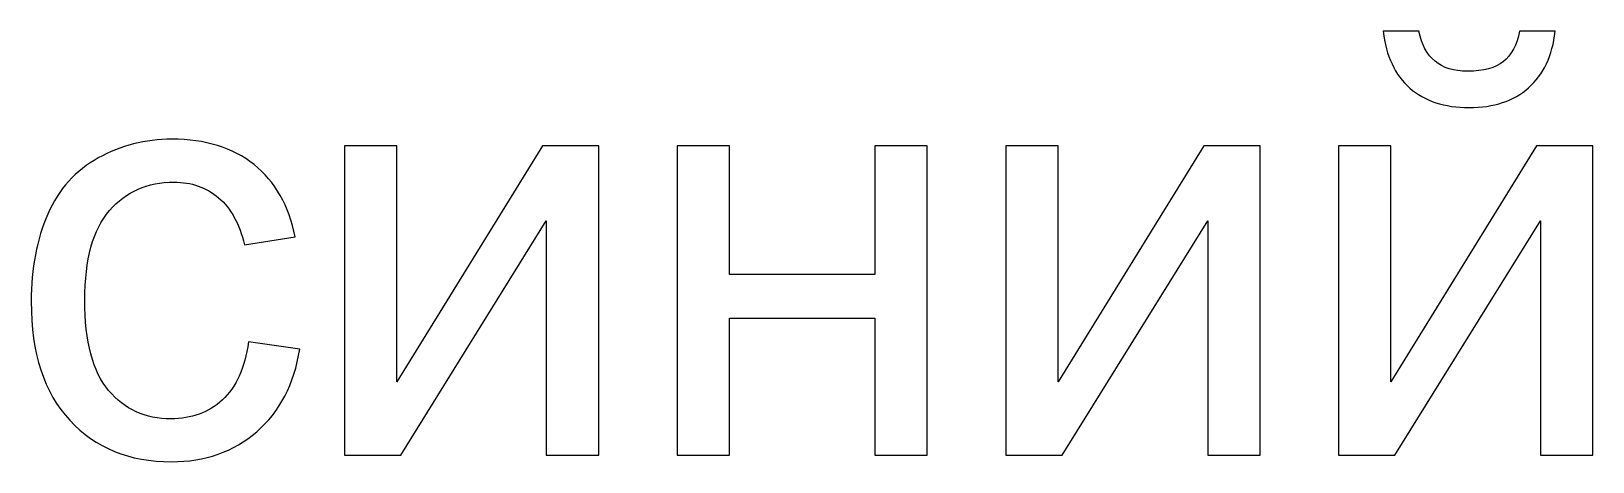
# Model space of a CAD drawing. Header units: millimetres. Extents: x 165 to 617, y -170 to 72.
# Drawn here: x 238.22 to 260.42, y 65.79 to 71.9 of the extents above; entities that cross this region are included whole.
import ezdxf

# ---------------------------------------------------------------- set-up
doc = ezdxf.new("R2010")
doc.units = ezdxf.units.MM
doc.header["$MEASUREMENT"] = 0
doc.layers.add('layer 1', color=7, linetype='Continuous')

msp = doc.modelspace()

# ---------------------------------------------------------------- linework, layer by layer
at = {"layer": 'layer 1', "color": 177}
for points, knots in [([(259.3818, 71.9002), (259.3818, 71.9002), (259.8898, 71.9002), (259.8898, 71.9002), (259.8898, 71.9002), (259.8489, 71.5517), (259.7219, 71.2836), (259.5102, 71.0973), (259.5102, 71.0973), (259.2985, 70.9096), (259.0177, 70.8165), (258.6663, 70.8165), (258.6663, 70.8165), (258.3136, 70.8165), (258.0313, 70.9096), (257.8211, 71.0945), (257.8211, 71.0945), (257.6108, 71.2807), (257.4838, 71.5489), (257.4429, 71.9002), (257.4429, 71.9002), (257.4429, 71.9002), (257.9509, 71.9002), (257.9509, 71.9002), (257.9509, 71.9002), (257.989, 71.7097), (258.0666, 71.5672), (258.1809, 71.4741), (258.1809, 71.4741), (258.2952, 71.3795), (258.4504, 71.333), (258.6438, 71.333), (258.6438, 71.333), (258.8681, 71.333), (259.0375, 71.3781), (259.1518, 71.4698), (259.1518, 71.4698), (259.2661, 71.5601), (259.3437, 71.7041), (259.3818, 71.9002)], [0, 0, 0, 0, 0.0909091, 0.0909091, 0.0909091, 0.0909091, 0.1818182, 0.1818182, 0.1818182, 0.1818182, 0.2727273, 0.2727273, 0.2727273, 0.2727273, 0.3636364, 0.3636364, 0.3636364, 0.3636364, 0.4545455, 0.4545455, 0.4545455, 0.4545455, 0.5454545, 0.5454545, 0.5454545, 0.5454545, 0.6363636, 0.6363636, 0.6363636, 0.6363636, 0.7272727, 0.7272727, 0.7272727, 0.7272727, 0.8181818, 0.8181818, 0.8181818, 0.8181818, 1, 1, 1, 1]), ([(241.3095, 67.4891), (241.3095, 67.4891), (242.0376, 67.3875), (242.0376, 67.3875), (242.0376, 67.3875), (241.9572, 66.8865), (241.754, 66.4956), (241.4252, 66.212), (241.4252, 66.212), (241.0964, 65.9284), (240.6914, 65.7873), (240.2131, 65.7873), (240.2131, 65.7873), (239.6134, 65.7873), (239.1307, 65.9834), (238.7667, 66.3757), (238.7667, 66.3757), (238.4012, 66.768), (238.2192, 67.3296), (238.2192, 68.0606), (238.2192, 68.0606), (238.2192, 68.5347), (238.2982, 68.9482), (238.4548, 69.3038), (238.4548, 69.3038), (238.6115, 69.658), (238.8499, 69.9247), (239.1717, 70.101), (239.1717, 70.101), (239.492, 70.2789), (239.8405, 70.3678), (240.2187, 70.3678), (240.2187, 70.3678), (240.6943, 70.3678), (241.0851, 70.2478), (241.3871, 70.0065), (241.3871, 70.0065), (241.6905, 69.7652), (241.8852, 69.4223), (241.9699, 68.9792), (241.9699, 68.9792), (241.9699, 68.9792), (241.2502, 68.8691), (241.2502, 68.8691), (241.2502, 68.8691), (241.1811, 69.1641), (241.0597, 69.3856), (240.8834, 69.5352), (240.8834, 69.5352), (240.7084, 69.6834), (240.4967, 69.7581), (240.2484, 69.7581), (240.2484, 69.7581), (239.873, 69.7581), (239.5682, 69.6241), (239.3325, 69.356), (239.3325, 69.356), (239.0983, 69.0865), (238.9812, 68.6631), (238.9812, 68.0817), (238.9812, 68.0817), (238.9812, 67.4919), (239.0941, 67.0643), (239.3198, 66.7976), (239.3198, 66.7976), (239.547, 66.5309), (239.842, 66.3969), (240.2046, 66.3969), (240.2046, 66.3969), (240.4981, 66.3969), (240.7422, 66.4858), (240.937, 66.665), (240.937, 66.665), (241.1331, 66.8428), (241.2573, 67.1179), (241.3095, 67.4891)], [0, 0, 0, 0, 0.05, 0.05, 0.05, 0.05, 0.1, 0.1, 0.1, 0.1, 0.15, 0.15, 0.15, 0.15, 0.2, 0.2, 0.2, 0.2, 0.25, 0.25, 0.25, 0.25, 0.3, 0.3, 0.3, 0.3, 0.35, 0.35, 0.35, 0.35, 0.4, 0.4, 0.4, 0.4, 0.45, 0.45, 0.45, 0.45, 0.5, 0.5, 0.5, 0.5, 0.55, 0.55, 0.55, 0.55, 0.6, 0.6, 0.6, 0.6, 0.65, 0.65, 0.65, 0.65, 0.7, 0.7, 0.7, 0.7, 0.75, 0.75, 0.75, 0.75, 0.8, 0.8, 0.8, 0.8, 0.85, 0.85, 0.85, 0.85, 0.9, 0.9, 0.9, 0.9, 1, 1, 1, 1]), ([(242.6727, 70.2746), (242.6727, 70.2746), (243.4178, 70.2746), (243.4178, 70.2746), (243.4178, 70.2746), (243.4178, 70.2746), (243.4178, 66.9232), (243.4178, 66.9232), (243.4178, 66.9232), (243.4178, 66.9232), (245.4879, 70.2746), (245.4879, 70.2746), (245.4879, 70.2746), (245.4879, 70.2746), (246.288, 70.2746), (246.288, 70.2746), (246.288, 70.2746), (246.288, 70.2746), (246.288, 65.8804), (246.288, 65.8804), (246.288, 65.8804), (246.288, 65.8804), (245.5429, 65.8804), (245.5429, 65.8804), (245.5429, 65.8804), (245.5429, 65.8804), (245.5429, 69.2106), (245.5429, 69.2106), (245.5429, 69.2106), (245.5429, 69.2106), (243.4756, 65.8804), (243.4756, 65.8804), (243.4756, 65.8804), (243.4756, 65.8804), (242.6727, 65.8804), (242.6727, 65.8804), (242.6727, 65.8804), (242.6727, 65.8804), (242.6727, 70.2746), (242.6727, 70.2746)], [0, 0, 0, 0, 0.0909091, 0.0909091, 0.0909091, 0.0909091, 0.1818182, 0.1818182, 0.1818182, 0.1818182, 0.2727273, 0.2727273, 0.2727273, 0.2727273, 0.3636364, 0.3636364, 0.3636364, 0.3636364, 0.4545455, 0.4545455, 0.4545455, 0.4545455, 0.5454545, 0.5454545, 0.5454545, 0.5454545, 0.6363636, 0.6363636, 0.6363636, 0.6363636, 0.7272727, 0.7272727, 0.7272727, 0.7272727, 0.8181818, 0.8181818, 0.8181818, 0.8181818, 1, 1, 1, 1]), ([(247.4028, 70.2746), (247.4028, 70.2746), (248.1479, 70.2746), (248.1479, 70.2746), (248.1479, 70.2746), (248.1479, 70.2746), (248.1479, 68.4458), (248.1479, 68.4458), (248.1479, 68.4458), (248.1479, 68.4458), (250.2137, 68.4458), (250.2137, 68.4458), (250.2137, 68.4458), (250.2137, 68.4458), (250.2137, 70.2746), (250.2137, 70.2746), (250.2137, 70.2746), (250.2137, 70.2746), (250.9588, 70.2746), (250.9588, 70.2746), (250.9588, 70.2746), (250.9588, 70.2746), (250.9588, 65.8804), (250.9588, 65.8804), (250.9588, 65.8804), (250.9588, 65.8804), (250.2137, 65.8804), (250.2137, 65.8804), (250.2137, 65.8804), (250.2137, 65.8804), (250.2137, 67.8277), (250.2137, 67.8277), (250.2137, 67.8277), (250.2137, 67.8277), (248.1479, 67.8277), (248.1479, 67.8277), (248.1479, 67.8277), (248.1479, 67.8277), (248.1479, 65.8804), (248.1479, 65.8804), (248.1479, 65.8804), (248.1479, 65.8804), (247.4028, 65.8804), (247.4028, 65.8804), (247.4028, 65.8804), (247.4028, 65.8804), (247.4028, 70.2746), (247.4028, 70.2746)], [0, 0, 0, 0, 0.0769231, 0.0769231, 0.0769231, 0.0769231, 0.1538462, 0.1538462, 0.1538462, 0.1538462, 0.2307692, 0.2307692, 0.2307692, 0.2307692, 0.3076923, 0.3076923, 0.3076923, 0.3076923, 0.3846154, 0.3846154, 0.3846154, 0.3846154, 0.4615385, 0.4615385, 0.4615385, 0.4615385, 0.5384615, 0.5384615, 0.5384615, 0.5384615, 0.6153846, 0.6153846, 0.6153846, 0.6153846, 0.6923077, 0.6923077, 0.6923077, 0.6923077, 0.7692308, 0.7692308, 0.7692308, 0.7692308, 0.8461538, 0.8461538, 0.8461538, 0.8461538, 1, 1, 1, 1]), ([(252.0778, 70.2746), (252.0778, 70.2746), (252.8229, 70.2746), (252.8229, 70.2746), (252.8229, 70.2746), (252.8229, 70.2746), (252.8229, 66.9232), (252.8229, 66.9232), (252.8229, 66.9232), (252.8229, 66.9232), (254.893, 70.2746), (254.893, 70.2746), (254.893, 70.2746), (254.893, 70.2746), (255.6931, 70.2746), (255.6931, 70.2746), (255.6931, 70.2746), (255.6931, 70.2746), (255.6931, 65.8804), (255.6931, 65.8804), (255.6931, 65.8804), (255.6931, 65.8804), (254.948, 65.8804), (254.948, 65.8804), (254.948, 65.8804), (254.948, 65.8804), (254.948, 69.2106), (254.948, 69.2106), (254.948, 69.2106), (254.948, 69.2106), (252.8807, 65.8804), (252.8807, 65.8804), (252.8807, 65.8804), (252.8807, 65.8804), (252.0778, 65.8804), (252.0778, 65.8804), (252.0778, 65.8804), (252.0778, 65.8804), (252.0778, 70.2746), (252.0778, 70.2746)], [0, 0, 0, 0, 0.0909091, 0.0909091, 0.0909091, 0.0909091, 0.1818182, 0.1818182, 0.1818182, 0.1818182, 0.2727273, 0.2727273, 0.2727273, 0.2727273, 0.3636364, 0.3636364, 0.3636364, 0.3636364, 0.4545455, 0.4545455, 0.4545455, 0.4545455, 0.5454545, 0.5454545, 0.5454545, 0.5454545, 0.6363636, 0.6363636, 0.6363636, 0.6363636, 0.7272727, 0.7272727, 0.7272727, 0.7272727, 0.8181818, 0.8181818, 0.8181818, 0.8181818, 1, 1, 1, 1]), ([(256.8079, 70.2746), (256.8079, 70.2746), (257.553, 70.2746), (257.553, 70.2746), (257.553, 70.2746), (257.553, 70.2746), (257.553, 66.9232), (257.553, 66.9232), (257.553, 66.9232), (257.553, 66.9232), (259.6231, 70.2746), (259.6231, 70.2746), (259.6231, 70.2746), (259.6231, 70.2746), (260.4232, 70.2746), (260.4232, 70.2746), (260.4232, 70.2746), (260.4232, 70.2746), (260.4232, 65.8804), (260.4232, 65.8804), (260.4232, 65.8804), (260.4232, 65.8804), (259.6781, 65.8804), (259.6781, 65.8804), (259.6781, 65.8804), (259.6781, 65.8804), (259.6781, 69.2106), (259.6781, 69.2106), (259.6781, 69.2106), (259.6781, 69.2106), (257.6108, 65.8804), (257.6108, 65.8804), (257.6108, 65.8804), (257.6108, 65.8804), (256.8079, 65.8804), (256.8079, 65.8804), (256.8079, 65.8804), (256.8079, 65.8804), (256.8079, 70.2746), (256.8079, 70.2746)], [0, 0, 0, 0, 0.0909091, 0.0909091, 0.0909091, 0.0909091, 0.1818182, 0.1818182, 0.1818182, 0.1818182, 0.2727273, 0.2727273, 0.2727273, 0.2727273, 0.3636364, 0.3636364, 0.3636364, 0.3636364, 0.4545455, 0.4545455, 0.4545455, 0.4545455, 0.5454545, 0.5454545, 0.5454545, 0.5454545, 0.6363636, 0.6363636, 0.6363636, 0.6363636, 0.7272727, 0.7272727, 0.7272727, 0.7272727, 0.8181818, 0.8181818, 0.8181818, 0.8181818, 1, 1, 1, 1])]:
    msp.add_open_spline(points, degree=3, knots=knots, dxfattribs=at)
at = {"layer": 'layer 1', "color": 177, "lineweight": 9}
for points, knots in [([(259.3818, 71.9002), (259.3818, 71.9002), (259.8898, 71.9002), (259.8898, 71.9002), (259.8898, 71.9002), (259.8489, 71.5517), (259.7219, 71.2836), (259.5102, 71.0973), (259.5102, 71.0973), (259.2985, 70.9096), (259.0177, 70.8165), (258.6663, 70.8165), (258.6663, 70.8165), (258.3136, 70.8165), (258.0313, 70.9096), (257.8211, 71.0945), (257.8211, 71.0945), (257.6108, 71.2807), (257.4838, 71.5489), (257.4429, 71.9002), (257.4429, 71.9002), (257.4429, 71.9002), (257.9509, 71.9002), (257.9509, 71.9002), (257.9509, 71.9002), (257.989, 71.7097), (258.0666, 71.5672), (258.1809, 71.4741), (258.1809, 71.4741), (258.2952, 71.3795), (258.4504, 71.333), (258.6438, 71.333), (258.6438, 71.333), (258.8681, 71.333), (259.0375, 71.3781), (259.1518, 71.4698), (259.1518, 71.4698), (259.2661, 71.5601), (259.3437, 71.7041), (259.3818, 71.9002)], [0, 0, 0, 0, 0.0909091, 0.0909091, 0.0909091, 0.0909091, 0.1818182, 0.1818182, 0.1818182, 0.1818182, 0.2727273, 0.2727273, 0.2727273, 0.2727273, 0.3636364, 0.3636364, 0.3636364, 0.3636364, 0.4545455, 0.4545455, 0.4545455, 0.4545455, 0.5454545, 0.5454545, 0.5454545, 0.5454545, 0.6363636, 0.6363636, 0.6363636, 0.6363636, 0.7272727, 0.7272727, 0.7272727, 0.7272727, 0.8181818, 0.8181818, 0.8181818, 0.8181818, 1, 1, 1, 1]), ([(241.3095, 67.4891), (241.3095, 67.4891), (242.0376, 67.3875), (242.0376, 67.3875), (242.0376, 67.3875), (241.9572, 66.8865), (241.754, 66.4956), (241.4252, 66.212), (241.4252, 66.212), (241.0964, 65.9284), (240.6914, 65.7873), (240.2131, 65.7873), (240.2131, 65.7873), (239.6134, 65.7873), (239.1307, 65.9834), (238.7667, 66.3757), (238.7667, 66.3757), (238.4012, 66.768), (238.2192, 67.3296), (238.2192, 68.0606), (238.2192, 68.0606), (238.2192, 68.5347), (238.2982, 68.9482), (238.4548, 69.3038), (238.4548, 69.3038), (238.6115, 69.658), (238.8499, 69.9247), (239.1717, 70.101), (239.1717, 70.101), (239.492, 70.2789), (239.8405, 70.3678), (240.2187, 70.3678), (240.2187, 70.3678), (240.6943, 70.3678), (241.0851, 70.2478), (241.3871, 70.0065), (241.3871, 70.0065), (241.6905, 69.7652), (241.8852, 69.4223), (241.9699, 68.9792), (241.9699, 68.9792), (241.9699, 68.9792), (241.2502, 68.8691), (241.2502, 68.8691), (241.2502, 68.8691), (241.1811, 69.1641), (241.0597, 69.3856), (240.8834, 69.5352), (240.8834, 69.5352), (240.7084, 69.6834), (240.4967, 69.7581), (240.2484, 69.7581), (240.2484, 69.7581), (239.873, 69.7581), (239.5682, 69.6241), (239.3325, 69.356), (239.3325, 69.356), (239.0983, 69.0865), (238.9812, 68.6631), (238.9812, 68.0817), (238.9812, 68.0817), (238.9812, 67.4919), (239.0941, 67.0643), (239.3198, 66.7976), (239.3198, 66.7976), (239.547, 66.5309), (239.842, 66.3969), (240.2046, 66.3969), (240.2046, 66.3969), (240.4981, 66.3969), (240.7422, 66.4858), (240.937, 66.665), (240.937, 66.665), (241.1331, 66.8428), (241.2573, 67.1179), (241.3095, 67.4891)], [0, 0, 0, 0, 0.05, 0.05, 0.05, 0.05, 0.1, 0.1, 0.1, 0.1, 0.15, 0.15, 0.15, 0.15, 0.2, 0.2, 0.2, 0.2, 0.25, 0.25, 0.25, 0.25, 0.3, 0.3, 0.3, 0.3, 0.35, 0.35, 0.35, 0.35, 0.4, 0.4, 0.4, 0.4, 0.45, 0.45, 0.45, 0.45, 0.5, 0.5, 0.5, 0.5, 0.55, 0.55, 0.55, 0.55, 0.6, 0.6, 0.6, 0.6, 0.65, 0.65, 0.65, 0.65, 0.7, 0.7, 0.7, 0.7, 0.75, 0.75, 0.75, 0.75, 0.8, 0.8, 0.8, 0.8, 0.85, 0.85, 0.85, 0.85, 0.9, 0.9, 0.9, 0.9, 1, 1, 1, 1]), ([(242.6727, 70.2746), (242.6727, 70.2746), (243.4178, 70.2746), (243.4178, 70.2746), (243.4178, 70.2746), (243.4178, 70.2746), (243.4178, 66.9232), (243.4178, 66.9232), (243.4178, 66.9232), (243.4178, 66.9232), (245.4879, 70.2746), (245.4879, 70.2746), (245.4879, 70.2746), (245.4879, 70.2746), (246.288, 70.2746), (246.288, 70.2746), (246.288, 70.2746), (246.288, 70.2746), (246.288, 65.8804), (246.288, 65.8804), (246.288, 65.8804), (246.288, 65.8804), (245.5429, 65.8804), (245.5429, 65.8804), (245.5429, 65.8804), (245.5429, 65.8804), (245.5429, 69.2106), (245.5429, 69.2106), (245.5429, 69.2106), (245.5429, 69.2106), (243.4756, 65.8804), (243.4756, 65.8804), (243.4756, 65.8804), (243.4756, 65.8804), (242.6727, 65.8804), (242.6727, 65.8804), (242.6727, 65.8804), (242.6727, 65.8804), (242.6727, 70.2746), (242.6727, 70.2746)], [0, 0, 0, 0, 0.0909091, 0.0909091, 0.0909091, 0.0909091, 0.1818182, 0.1818182, 0.1818182, 0.1818182, 0.2727273, 0.2727273, 0.2727273, 0.2727273, 0.3636364, 0.3636364, 0.3636364, 0.3636364, 0.4545455, 0.4545455, 0.4545455, 0.4545455, 0.5454545, 0.5454545, 0.5454545, 0.5454545, 0.6363636, 0.6363636, 0.6363636, 0.6363636, 0.7272727, 0.7272727, 0.7272727, 0.7272727, 0.8181818, 0.8181818, 0.8181818, 0.8181818, 1, 1, 1, 1]), ([(247.4028, 70.2746), (247.4028, 70.2746), (248.1479, 70.2746), (248.1479, 70.2746), (248.1479, 70.2746), (248.1479, 70.2746), (248.1479, 68.4458), (248.1479, 68.4458), (248.1479, 68.4458), (248.1479, 68.4458), (250.2137, 68.4458), (250.2137, 68.4458), (250.2137, 68.4458), (250.2137, 68.4458), (250.2137, 70.2746), (250.2137, 70.2746), (250.2137, 70.2746), (250.2137, 70.2746), (250.9588, 70.2746), (250.9588, 70.2746), (250.9588, 70.2746), (250.9588, 70.2746), (250.9588, 65.8804), (250.9588, 65.8804), (250.9588, 65.8804), (250.9588, 65.8804), (250.2137, 65.8804), (250.2137, 65.8804), (250.2137, 65.8804), (250.2137, 65.8804), (250.2137, 67.8277), (250.2137, 67.8277), (250.2137, 67.8277), (250.2137, 67.8277), (248.1479, 67.8277), (248.1479, 67.8277), (248.1479, 67.8277), (248.1479, 67.8277), (248.1479, 65.8804), (248.1479, 65.8804), (248.1479, 65.8804), (248.1479, 65.8804), (247.4028, 65.8804), (247.4028, 65.8804), (247.4028, 65.8804), (247.4028, 65.8804), (247.4028, 70.2746), (247.4028, 70.2746)], [0, 0, 0, 0, 0.0769231, 0.0769231, 0.0769231, 0.0769231, 0.1538462, 0.1538462, 0.1538462, 0.1538462, 0.2307692, 0.2307692, 0.2307692, 0.2307692, 0.3076923, 0.3076923, 0.3076923, 0.3076923, 0.3846154, 0.3846154, 0.3846154, 0.3846154, 0.4615385, 0.4615385, 0.4615385, 0.4615385, 0.5384615, 0.5384615, 0.5384615, 0.5384615, 0.6153846, 0.6153846, 0.6153846, 0.6153846, 0.6923077, 0.6923077, 0.6923077, 0.6923077, 0.7692308, 0.7692308, 0.7692308, 0.7692308, 0.8461538, 0.8461538, 0.8461538, 0.8461538, 1, 1, 1, 1]), ([(252.0778, 70.2746), (252.0778, 70.2746), (252.8229, 70.2746), (252.8229, 70.2746), (252.8229, 70.2746), (252.8229, 70.2746), (252.8229, 66.9232), (252.8229, 66.9232), (252.8229, 66.9232), (252.8229, 66.9232), (254.893, 70.2746), (254.893, 70.2746), (254.893, 70.2746), (254.893, 70.2746), (255.6931, 70.2746), (255.6931, 70.2746), (255.6931, 70.2746), (255.6931, 70.2746), (255.6931, 65.8804), (255.6931, 65.8804), (255.6931, 65.8804), (255.6931, 65.8804), (254.948, 65.8804), (254.948, 65.8804), (254.948, 65.8804), (254.948, 65.8804), (254.948, 69.2106), (254.948, 69.2106), (254.948, 69.2106), (254.948, 69.2106), (252.8807, 65.8804), (252.8807, 65.8804), (252.8807, 65.8804), (252.8807, 65.8804), (252.0778, 65.8804), (252.0778, 65.8804), (252.0778, 65.8804), (252.0778, 65.8804), (252.0778, 70.2746), (252.0778, 70.2746)], [0, 0, 0, 0, 0.0909091, 0.0909091, 0.0909091, 0.0909091, 0.1818182, 0.1818182, 0.1818182, 0.1818182, 0.2727273, 0.2727273, 0.2727273, 0.2727273, 0.3636364, 0.3636364, 0.3636364, 0.3636364, 0.4545455, 0.4545455, 0.4545455, 0.4545455, 0.5454545, 0.5454545, 0.5454545, 0.5454545, 0.6363636, 0.6363636, 0.6363636, 0.6363636, 0.7272727, 0.7272727, 0.7272727, 0.7272727, 0.8181818, 0.8181818, 0.8181818, 0.8181818, 1, 1, 1, 1]), ([(256.8079, 70.2746), (256.8079, 70.2746), (257.553, 70.2746), (257.553, 70.2746), (257.553, 70.2746), (257.553, 70.2746), (257.553, 66.9232), (257.553, 66.9232), (257.553, 66.9232), (257.553, 66.9232), (259.6231, 70.2746), (259.6231, 70.2746), (259.6231, 70.2746), (259.6231, 70.2746), (260.4232, 70.2746), (260.4232, 70.2746), (260.4232, 70.2746), (260.4232, 70.2746), (260.4232, 65.8804), (260.4232, 65.8804), (260.4232, 65.8804), (260.4232, 65.8804), (259.6781, 65.8804), (259.6781, 65.8804), (259.6781, 65.8804), (259.6781, 65.8804), (259.6781, 69.2106), (259.6781, 69.2106), (259.6781, 69.2106), (259.6781, 69.2106), (257.6108, 65.8804), (257.6108, 65.8804), (257.6108, 65.8804), (257.6108, 65.8804), (256.8079, 65.8804), (256.8079, 65.8804), (256.8079, 65.8804), (256.8079, 65.8804), (256.8079, 70.2746), (256.8079, 70.2746)], [0, 0, 0, 0, 0.0909091, 0.0909091, 0.0909091, 0.0909091, 0.1818182, 0.1818182, 0.1818182, 0.1818182, 0.2727273, 0.2727273, 0.2727273, 0.2727273, 0.3636364, 0.3636364, 0.3636364, 0.3636364, 0.4545455, 0.4545455, 0.4545455, 0.4545455, 0.5454545, 0.5454545, 0.5454545, 0.5454545, 0.6363636, 0.6363636, 0.6363636, 0.6363636, 0.7272727, 0.7272727, 0.7272727, 0.7272727, 0.8181818, 0.8181818, 0.8181818, 0.8181818, 1, 1, 1, 1])]:
    msp.add_open_spline(points, degree=3, knots=knots, dxfattribs=at)

doc.saveas('drawing.dxf')
